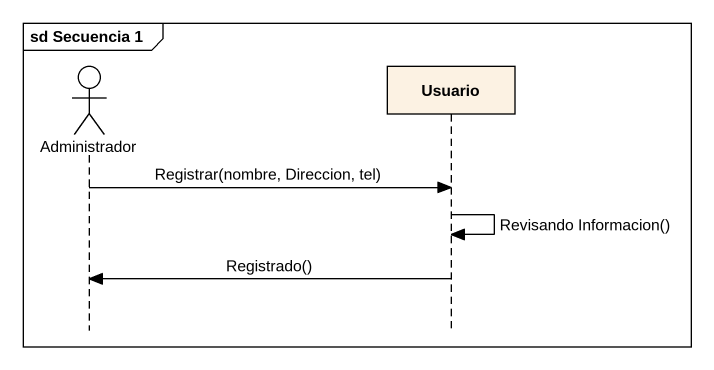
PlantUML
@startuml
mainframe sd Secuencia 1
hide footbox
actor Administrador
participant Usuario

Administrador -> Usuario : Registrar(nombre, Direccion, tel)
Usuario -> Usuario : Revisando Informacion()
Usuario -> Administrador : Registrado()
@enduml
